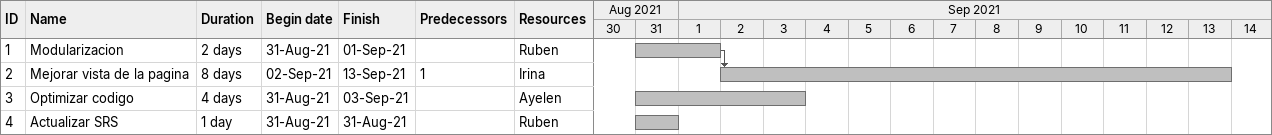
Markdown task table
| ID | Task | Duration | Start | Finish | Predecessors | Resources |
|---|---|---|---|---|---|---|
| 1 | Modularizacion | 2d | 2021-08-31 | 2021-09-01 |  | Ruben |
| 2 | Mejorar vista de la pagina | 8d | 2021-09-02 | 2021-09-13 | 1 | Irina |
| 3 | Optimizar codigo | 4d | 2021-08-31 | 2021-09-03 |  | Ayelen |
| 4 | Actualizar SRS | 1d | 2021-08-31 | 2021-08-31 |  | Ruben |
